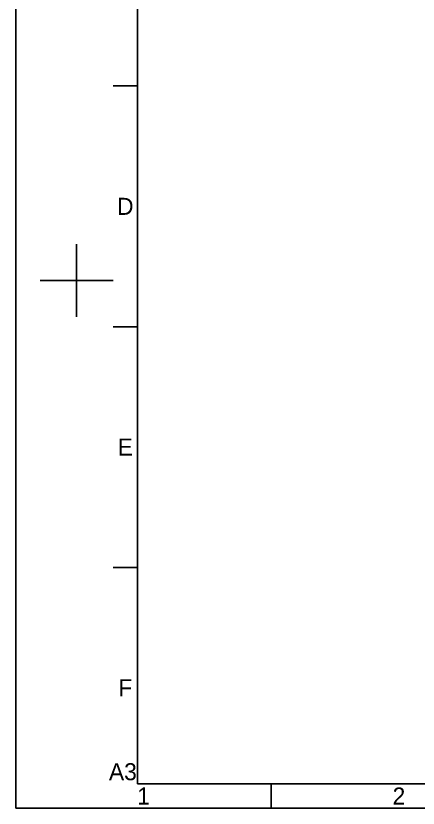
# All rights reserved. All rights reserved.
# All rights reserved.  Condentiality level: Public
# Model space of a CAD drawing. Header units: millimetres. Extents: x 4086 to 8300, y 123 to 1549.
# Drawn here: x 6284 to 6681, y 124 to 906 of the extents above; entities that cross this region are included whole.
import ezdxf
from ezdxf.enums import TextEntityAlignment as Align

# ---------------------------------------------------------------- set-up
doc = ezdxf.new("R2010")
doc.units = ezdxf.units.MM
doc.layers.add('多重引线', color=7, linetype='Continuous')
doc.styles.add('思源黑', font='SourceHanSansCN-Normal.ttf')

# ---------------------------------------------------------------- blocks, each defined once
blk = doc.blocks.new('图纸')
at = {"color": 2}
for p, q in [((6379.66, 836.42), (6403.66, 836.42)), ((6343.66, 608.42), (6343.66, 680.42)), ((6307.66, 644.42), (6379.66, 644.42)), ((6379.66, 598.82), (6403.66, 598.82)), ((6379.66, 361.22), (6403.66, 361.22)), ((6535.66, 123.62), (6535.66, 147.62))]:
    blk.add_line(p, q, dxfattribs=at)
for points in [[(6283.66, 123.62), (6283.66, 1549.22), (8299.66, 1549.22), (8299.66, 123.62)], [(6403.66, 147.62), (6403.66, 1525.22), (8275.66, 1525.22), (8275.66, 147.62)]]:
    blk.add_lwpolyline(points, close=True, dxfattribs=at)
at = {"color": 2, "style": '思源黑'}
for s, p in [('D', (6391.66, 717.62)), ('E', (6391.66, 480.02)), ('F', (6391.66, 242.42)), ('A3', (6389.26, 159.62)), ('1', (6409.66, 135.62)), ('2', (6661.66, 135.62))]:
    blk.add_text(s, height=16.8, dxfattribs=at).set_placement(p, align=Align.MIDDLE_CENTER)
at = {"color": 7, "style": '思源黑'}
for tag, height, p in [('编号', 19.2, (8134.84, 252.67)), ('比例', 8, (7939.66, 171.62))]:
    blk.add_attdef(tag, text='', height=height, dxfattribs=at).set_placement(p, align=Align.MIDDLE)
at = {"linetype": 'Continuous', "lineweight": 0, "ltscale": 0.3, "style": '思源黑'}
for tag, p in [('当前页', (8121.35, 207.93)), ('总页数', (8160.27, 207.93))]:
    blk.add_attdef(tag, text='', height=8, dxfattribs=at).set_placement(p, align=Align.MIDDLE)

msp = doc.modelspace()

# ---------------------------------------------------------------- block references
at = {"layer": '多重引线'}
msp.add_blockref('图纸', (0, 0), dxfattribs=at)

doc.saveas('drawing.dxf')
